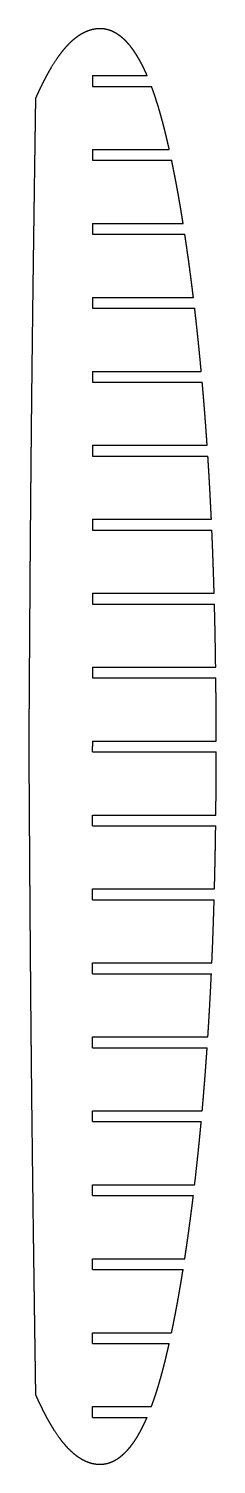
# Model space of a CAD drawing. Header units: metres. Extents: x 4 to 70, y -252 to 252.
import ezdxf

# ---------------------------------------------------------------- set-up
doc = ezdxf.new("R2010")
doc.units = ezdxf.units.M

msp = doc.modelspace()

# ---------------------------------------------------------------- linework, layer by layer
for p, q in [((26.32, 235.9, 717), (45.5, 235.9, 717)), ((26.32, 232.1, 717), (47.03, 232.1, 717)), ((26.32, 209.9, 717), (53.28, 209.9, 717)), ((26.32, 206.1, 717), (54.1, 206.1, 717)), ((26.32, 183.9, 717), (58.13, 183.9, 717)), ((26.32, 180.1, 717), (58.72, 180.1, 717)), ((26.32, 157.9, 717), (61.73, 157.9, 717)), ((26.32, 154.1, 717), (62.18, 154.1, 717)), ((26.32, 131.9, 717), (64.49, 131.9, 717)), ((26.32, 128.1, 717), (64.83, 128.1, 717)), ((26.32, 105.9, 717), (66.56, 105.9, 717)), ((26.32, 102.1, 717), (66.82, 102.1, 717)), ((26.32, 79.9, 717), (68.05, 79.9, 717)), ((26.32, 76.1, 717), (68.22, 76.1, 717)), ((26.32, 53.9, 717), (69.02, 53.9, 717)), ((26.32, 50.1, 717), (69.12, 50.1, 717)), ((26.32, 27.9, 717), (69.56, 27.9, 717)), ((26.32, 24.1, 717), (69.61, 24.1, 717)), ((26.32, 1.9, 717), (69.75, 1.9, 717)), ((26.32, -1.9, 717), (69.75, -1.9, 717)), ((26.32, -24.1, 717), (69.61, -24.1, 717)), ((26.32, -27.9, 717), (69.57, -27.9, 717)), ((26.32, -50.1, 717), (69.13, -50.1, 717)), ((26.32, -53.9, 717), (69.02, -53.9, 717)), ((26.32, -76.1, 717), (68.22, -76.1, 717)), ((26.32, -79.9, 717), (68.05, -79.9, 717)), ((26.32, -102.1, 717), (66.82, -102.1, 717)), ((26.32, -105.9, 717), (66.56, -105.9, 717)), ((26.32, -128.1, 717), (64.83, -128.1, 717)), ((26.32, -131.9, 717), (64.49, -131.9, 717)), ((26.32, -154.1, 717), (62.17, -154.1, 717)), ((26.32, -157.9, 717), (61.72, -157.9, 717)), ((26.32, -180.1, 717), (58.71, -180.1, 717)), ((26.32, -183.9, 717), (58.12, -183.9, 717)), ((26.32, -206.1, 717), (54.08, -206.1, 717)), ((26.32, -209.9, 717), (53.25, -209.9, 717)), ((26.32, -232.1, 717), (47, -232.1, 717)), ((26.32, -235.9, 717), (45.48, -235.9, 717))]:
    msp.add_line(p, q)
for points, knots in [([(45.5, 235.9, 717), (45.2, 236.6, 717), (44.89, 237.3, 717), (44.57, 238, 717), (44.24, 238.69, 717), (43.9, 239.37, 717), (43.55, 240.06, 717), (43.18, 240.73, 717), (42.44, 242.06, 717), (42.05, 242.72, 717), (41.65, 243.37, 717), (41.24, 244.01, 717), (40.81, 244.64, 717), (40.36, 245.26, 717), (39.9, 245.87, 717), (39, 246.97, 717), (38.56, 247.47, 717), (38.11, 247.96, 717), (37.65, 248.43, 717), (37.16, 248.88, 717), (36.66, 249.32, 717), (36.14, 249.73, 717), (35, 250.54, 717), (34.36, 250.94, 717), (33.71, 251.3, 717), (33.03, 251.61, 717), (32.33, 251.87, 717), (31.61, 252.08, 717), (30.87, 252.22, 717), (29.54, 252.38, 717), (28.95, 252.4, 717), (28.35, 252.4, 717), (27.76, 252.35, 717), (27.16, 252.26, 717), (26.58, 252.15, 717), (26, 252, 717), (25.31, 251.78, 717), (25.17, 251.74, 717), (25.04, 251.69, 717), (24.91, 251.65, 717), (24.78, 251.6, 717), (24.66, 251.55, 717), (24.53, 251.5, 717), (23.93, 251.27, 717), (23.48, 251.06, 717), (23.03, 250.84, 717), (22.58, 250.6, 717), (22.15, 250.35, 717), (21.73, 250.08, 717), (21.31, 249.8, 717), (19.65, 248.61, 717), (18.47, 247.59, 717), (17.38, 246.49, 717), (16.35, 245.32, 717), (15.38, 244.11, 717), (14.47, 242.86, 717), (13.6, 241.58, 717), (11.83, 238.79, 717), (10.94, 237.29, 717), (10.1, 235.75, 717), (9.29, 234.2, 717), (8.51, 232.63, 717), (7.76, 231.06, 717), (7.03, 229.47, 717), (6.32, 227.87, 717)], [0, 0, 0, 0, 0, 0, 0, 0, 0, 0.103018, 0.103018, 0.103018, 0.103018, 0.103018, 0.103018, 0.103018, 0.20567, 0.20567, 0.20567, 0.20567, 0.20567, 0.20567, 0.20567, 0.294774, 0.294774, 0.294774, 0.294774, 0.294774, 0.294774, 0.294774, 0.394991, 0.394991, 0.394991, 0.394991, 0.394991, 0.394991, 0.394991, 0.474974, 0.474974, 0.474974, 0.474974, 0.474974, 0.474974, 0.474974, 0.493458, 0.493458, 0.493458, 0.493458, 0.493458, 0.493458, 0.493458, 0.560199, 0.560199, 0.560199, 0.560199, 0.560199, 0.560199, 0.560199, 0.766808, 0.766808, 0.766808, 0.766808, 0.766808, 0.766808, 0.766808, 1, 1, 1, 1, 1, 1, 1, 1, 1]), ([(6.32, 227.87, 717), (6.32, 227.87, 717), (6.32, 227.87, 717), (6.32, 227.87, 717), (6.32, 227.87, 717), (6.32, 227.87, 717), (6.32, 227.87, 717), (6.32, 227.87, 717), (6.32, 227.86, 717), (6.32, 227.86, 717), (6.32, 227.86, 717), (6.32, 227.86, 717), (6.32, 227.85, 717), (6.32, 227.84, 717), (6.32, 227.84, 717), (6.32, 227.82, 717), (6.32, 227.81, 717), (6.32, 227.79, 717), (6.32, 227.77, 717), (6.31, 227.75, 717), (6.31, 227.73, 717), (6.31, 227.71, 717), (6.31, 227.66, 717), (6.31, 227.64, 717), (6.31, 227.62, 717), (6.31, 227.6, 717), (6.31, 227.57, 717), (6.31, 227.54, 717), (6.31, 227.52, 717), (6.31, 227.45, 717), (6.31, 227.4, 717), (6.31, 227.35, 717), (6.31, 227.3, 717), (6.31, 227.24, 717), (6.31, 227.18, 717), (6.31, 227.11, 717), (6.3, 226.97, 717), (6.3, 226.88, 717), (6.3, 226.8, 717), (6.3, 226.7, 717), (6.3, 226.6, 717), (6.3, 226.49, 717), (6.3, 226.38, 717), (6.29, 226.04, 717), (6.29, 225.83, 717), (6.28, 225.62, 717), (6.28, 225.4, 717), (6.28, 225.19, 717), (6.27, 224.97, 717), (6.27, 224.76, 717), (6.26, 224.19, 717), (6.26, 223.84, 717), (6.25, 223.48, 717), (6.25, 223.13, 717), (6.24, 222.77, 717), (6.24, 222.41, 717), (6.23, 222.06, 717), (6.22, 220.95, 717), (6.21, 220.19, 717), (6.2, 219.44, 717), (6.18, 218.68, 717), (6.17, 217.92, 717), (6.16, 217.17, 717), (6.15, 216.41, 717), (6.13, 215.14, 717), (6.13, 214.62, 717), (6.12, 214.08, 717), (6.11, 213.52, 717), (6.1, 212.94, 717), (6.09, 212.35, 717), (6.08, 211.74, 717), (6.07, 210.78, 717), (6.07, 210.45, 717), (6.06, 210.12, 717), (6.06, 209.79, 717), (6.05, 209.46, 717), (6.05, 209.13, 717), (6.04, 208.8, 717), (6.03, 208.06, 717), (6.03, 207.65, 717), (6.02, 207.23, 717), (6.01, 206.81, 717), (6.01, 206.38, 717), (6, 205.95, 717), (5.99, 205.5, 717), (5.96, 202.96, 717), (5.93, 200.86, 717), (5.9, 198.76, 717), (5.87, 196.66, 717), (5.84, 194.57, 717), (5.81, 192.47, 717), (5.78, 190.37, 717), (5.68, 182.93, 717), (5.6, 177.58, 717), (5.53, 172.24, 717), (5.46, 166.89, 717), (5.39, 161.55, 717), (5.32, 156.2, 717), (5.25, 150.86, 717), (5.14, 141.58, 717), (5.09, 137.65, 717), (5.05, 133.71, 717), (5, 129.78, 717), (4.96, 125.84, 717), (4.91, 121.91, 717), (4.87, 117.97, 717), (4.77, 108.39, 717), (4.72, 102.73, 717), (4.66, 97.08, 717), (4.61, 91.43, 717), (4.56, 85.78, 717), (4.51, 80.13, 717), (4.47, 74.48, 717), (4.4, 66.26, 717), (4.38, 63.69, 717), (4.36, 61.12, 717), (4.35, 58.55, 717), (4.33, 55.98, 717), (4.31, 53.41, 717), (4.29, 50.84, 717), (4.26, 46.08, 717), (4.24, 43.89, 717), (4.23, 41.69, 717), (4.21, 39.5, 717), (4.2, 37.31, 717), (4.18, 35.12, 717), (4.17, 32.93, 717), (4.15, 29.83, 717), (4.14, 28.95, 717), (4.14, 28.07, 717), (4.13, 27.22, 717), (4.12, 26.38, 717), (4.12, 25.55, 717), (4.11, 24.74, 717), (4.1, 23.17, 717), (4.1, 22.39, 717), (4.09, 21.64, 717), (4.09, 20.9, 717), (4.09, 20.18, 717), (4.08, 19.48, 717), (4.08, 18.8, 717), (4.07, 17.02, 717), (4.06, 15.9, 717), (4.05, 14.78, 717), (4.04, 13.66, 717), (4.04, 12.54, 717), (4.03, 11.42, 717), (4.02, 10.3, 717), (4.01, 8.61, 717), (4.01, 8.04, 717), (4.01, 7.47, 717), (4, 6.9, 717), (4, 6.34, 717), (4, 5.77, 717), (3.99, 5.2, 717), (3.99, 4.37, 717), (3.98, 4.11, 717), (3.98, 3.85, 717), (3.98, 3.6, 717), (3.98, 3.34, 717), (3.98, 3.08, 717), (3.98, 2.82, 717), (3.97, 2.38, 717), (3.97, 2.21, 717), (3.97, 2.03, 717), (3.97, 1.85, 717), (3.97, 1.68, 717), (3.97, 1.5, 717), (3.97, 1.33, 717), (3.97, 1.06, 717), (3.96, 0.98, 717), (3.96, 0.89, 717), (3.96, 0.8, 717), (3.96, 0.72, 717), (3.96, 0.63, 717), (3.96, 0.54, 717), (3.96, 0.43, 717), (3.96, 0.4, 717), (3.96, 0.38, 717), (3.96, 0.35, 717), (3.96, 0.33, 717), (3.96, 0.31, 717), (3.96, 0.28, 717), (3.96, 0.24, 717), (3.96, 0.22, 717), (3.96, 0.2, 717), (3.96, 0.18, 717), (3.96, 0.16, 717), (3.96, 0.15, 717), (3.96, 0.13, 717), (3.96, 0.11, 717), (3.96, 0.09, 717), (3.96, 0.08, 717), (3.96, 0.07, 717), (3.96, 0.06, 717), (3.96, 0.05, 717), (3.96, 0.05, 717), (3.96, 0.03, 717), (3.96, 0.02, 717), (3.96, 0.02, 717), (3.96, 0.01, 717), (3.96, 0.01, 717), (3.96, 0, 717), (3.96, 0, 717), (3.96, 0, 717), (3.96, 0, 717), (3.96, 0, 717), (3.96, 0, 717), (3.96, 0, 717), (3.96, 0, 717), (3.96, 0, 717), (3.96, 0, 717), (3.96, -0.01, 717), (3.96, -0.01, 717), (3.96, -0.02, 717), (3.96, -0.04, 717), (3.96, -0.05, 717), (3.96, -0.06, 717), (3.96, -0.09, 717), (3.96, -0.1, 717), (3.96, -0.11, 717), (3.96, -0.12, 717), (3.96, -0.14, 717), (3.96, -0.15, 717), (3.96, -0.17, 717), (3.96, -0.21, 717), (3.96, -0.23, 717), (3.96, -0.26, 717), (3.96, -0.29, 717), (3.96, -0.31, 717), (3.96, -0.34, 717), (3.96, -0.38, 717), (3.96, -0.46, 717), (3.96, -0.51, 717), (3.96, -0.56, 717), (3.96, -0.61, 717), (3.96, -0.67, 717), (3.96, -0.74, 717), (3.96, -0.81, 717), (3.96, -0.95, 717), (3.97, -1.03, 717), (3.97, -1.12, 717), (3.97, -1.2, 717), (3.97, -1.3, 717), (3.97, -1.4, 717), (3.97, -1.5, 717), (3.97, -1.82, 717), (3.97, -2.04, 717), (3.97, -2.25, 717), (3.97, -2.47, 717), (3.98, -2.68, 717), (3.98, -2.89, 717), (3.98, -3.11, 717), (3.98, -3.68, 717), (3.98, -4.03, 717), (3.99, -4.39, 717), (3.99, -4.74, 717), (3.99, -5.1, 717), (3.99, -5.45, 717), (4, -5.81, 717), (4, -6.92, 717), (4.01, -7.68, 717), (4.01, -8.44, 717), (4.02, -9.19, 717), (4.02, -9.95, 717), (4.03, -10.71, 717), (4.03, -11.46, 717), (4.04, -12.73, 717), (4.04, -13.25, 717), (4.05, -13.8, 717), (4.05, -14.36, 717), (4.05, -14.93, 717), (4.06, -15.53, 717), (4.06, -16.14, 717), (4.07, -17.1, 717), (4.07, -17.43, 717), (4.07, -17.76, 717), (4.07, -18.09, 717), (4.07, -18.42, 717), (4.08, -18.75, 717), (4.08, -19.08, 717), (4.08, -19.82, 717), (4.09, -20.23, 717), (4.09, -20.64, 717), (4.09, -21.07, 717), (4.09, -21.5, 717), (4.1, -21.93, 717), (4.1, -22.37, 717), (4.12, -24.92, 717), (4.13, -27.02, 717), (4.14, -29.12, 717), (4.16, -31.22, 717), (4.17, -33.32, 717), (4.18, -35.42, 717), (4.2, -37.52, 717), (4.25, -44.96, 717), (4.28, -50.31, 717), (4.32, -55.65, 717), (4.36, -61, 717), (4.4, -66.35, 717), (4.45, -71.69, 717), (4.49, -77.04, 717), (4.57, -86.32, 717), (4.6, -90.26, 717), (4.64, -94.19, 717), (4.67, -98.13, 717), (4.71, -102.06, 717), (4.75, -106, 717), (4.79, -109.94, 717), (4.87, -117.81, 717), (4.91, -121.74, 717), (4.95, -125.68, 717), (5, -129.61, 717), (5.04, -133.55, 717), (5.09, -137.48, 717), (5.14, -141.42, 717), (5.22, -148.49, 717), (5.26, -151.63, 717), (5.3, -154.77, 717), (5.34, -157.9, 717), (5.38, -161.04, 717), (5.42, -164.18, 717), (5.46, -167.31, 717), (5.54, -173.24, 717), (5.58, -176.03, 717), (5.62, -178.83, 717), (5.66, -181.62, 717), (5.7, -184.41, 717), (5.73, -187.2, 717), (5.77, -189.99, 717), (5.84, -194.62, 717), (5.86, -196.45, 717), (5.89, -198.28, 717), (5.92, -200.11, 717), (5.94, -201.94, 717), (5.97, -203.78, 717), (6, -205.61, 717), (6.03, -208.16, 717), (6.04, -208.86, 717), (6.05, -209.54, 717), (6.06, -210.2, 717), (6.07, -210.84, 717), (6.08, -211.46, 717), (6.09, -212.07, 717), (6.11, -213.23, 717), (6.11, -213.8, 717), (6.12, -214.37, 717), (6.13, -214.94, 717), (6.14, -215.51, 717), (6.15, -216.08, 717), (6.15, -216.65, 717), (6.17, -217.88, 717), (6.18, -218.54, 717), (6.19, -219.2, 717), (6.2, -219.85, 717), (6.21, -220.51, 717), (6.22, -221.17, 717), (6.23, -221.83, 717), (6.24, -222.83, 717), (6.25, -223.16, 717), (6.25, -223.5, 717), (6.26, -223.84, 717), (6.26, -224.18, 717), (6.27, -224.51, 717), (6.27, -224.85, 717), (6.28, -225.37, 717), (6.28, -225.55, 717), (6.29, -225.71, 717), (6.29, -225.87, 717), (6.29, -226.02, 717), (6.29, -226.16, 717), (6.29, -226.29, 717), (6.3, -226.54, 717), (6.3, -226.65, 717), (6.3, -226.76, 717), (6.3, -226.86, 717), (6.3, -226.95, 717), (6.3, -227.04, 717), (6.31, -227.12, 717), (6.31, -227.23, 717), (6.31, -227.26, 717), (6.31, -227.3, 717), (6.31, -227.33, 717), (6.31, -227.36, 717), (6.31, -227.39, 717), (6.31, -227.42, 717), (6.31, -227.49, 717), (6.31, -227.53, 717), (6.31, -227.57, 717), (6.31, -227.61, 717), (6.31, -227.64, 717), (6.31, -227.66, 717), (6.31, -227.69, 717), (6.31, -227.74, 717), (6.31, -227.76, 717), (6.32, -227.77, 717), (6.32, -227.79, 717), (6.32, -227.8, 717), (6.32, -227.82, 717), (6.32, -227.83, 717), (6.32, -227.84, 717), (6.32, -227.84, 717), (6.32, -227.85, 717), (6.32, -227.85, 717), (6.32, -227.86, 717), (6.32, -227.86, 717), (6.32, -227.86, 717), (6.32, -227.86, 717), (6.32, -227.87, 717), (6.32, -227.87, 717), (6.32, -227.87, 717), (6.32, -227.87, 717), (6.32, -227.87, 717), (6.32, -227.87, 717), (6.32, -227.87, 717)], [0, 0, 0, 0, 0, 0, 0, 0, 0, 0.002612, 0.002612, 0.002612, 0.002612, 0.002612, 0.002612, 0.002612, 0.00534, 0.00534, 0.00534, 0.00534, 0.00534, 0.00534, 0.00534, 0.008341, 0.008341, 0.008341, 0.008341, 0.008341, 0.008341, 0.008341, 0.010251, 0.010251, 0.010251, 0.010251, 0.010251, 0.010251, 0.010251, 0.012979, 0.012979, 0.012979, 0.012979, 0.012979, 0.012979, 0.012979, 0.01598, 0.01598, 0.01598, 0.01598, 0.01598, 0.01598, 0.01598, 0.021283, 0.021283, 0.021283, 0.021283, 0.021283, 0.021283, 0.021283, 0.030075, 0.030075, 0.030075, 0.030075, 0.030075, 0.030075, 0.030075, 0.048781, 0.048781, 0.048781, 0.048781, 0.048781, 0.048781, 0.048781, 0.061376, 0.061376, 0.061376, 0.061376, 0.061376, 0.061376, 0.061376, 0.067993, 0.067993, 0.067993, 0.067993, 0.067993, 0.067993, 0.067993, 0.076093, 0.076093, 0.076093, 0.076093, 0.076093, 0.076093, 0.076093, 0.114064, 0.114064, 0.114064, 0.114064, 0.114064, 0.114064, 0.114064, 0.210787, 0.210787, 0.210787, 0.210787, 0.210787, 0.210787, 0.210787, 0.281997, 0.281997, 0.281997, 0.281997, 0.281997, 0.281997, 0.281997, 0.384255, 0.384255, 0.384255, 0.384255, 0.384255, 0.384255, 0.384255, 0.430767, 0.430767, 0.430767, 0.430767, 0.430767, 0.430767, 0.430767, 0.47042, 0.47042, 0.47042, 0.47042, 0.47042, 0.47042, 0.47042, 0.486782, 0.486782, 0.486782, 0.486782, 0.486782, 0.486782, 0.486782, 0.503142, 0.503142, 0.503142, 0.503142, 0.503142, 0.503142, 0.503142, 0.530782, 0.530782, 0.530782, 0.530782, 0.530782, 0.530782, 0.530782, 0.544817, 0.544817, 0.544817, 0.544817, 0.544817, 0.544817, 0.544817, 0.551214, 0.551214, 0.551214, 0.551214, 0.551214, 0.551214, 0.551214, 0.555579, 0.555579, 0.555579, 0.555579, 0.555579, 0.555579, 0.555579, 0.557743, 0.557743, 0.557743, 0.557743, 0.557743, 0.557743, 0.557743, 0.558461, 0.558461, 0.558461, 0.558461, 0.558461, 0.558461, 0.558461, 0.5593, 0.5593, 0.5593, 0.5593, 0.5593, 0.5593, 0.5593, 0.560139, 0.560139, 0.560139, 0.560139, 0.560139, 0.560139, 0.560139, 0.561457, 0.561457, 0.561457, 0.561457, 0.561457, 0.561457, 0.561457, 0.562775, 0.562775, 0.562775, 0.562775, 0.562775, 0.562775, 0.562775, 0.564846, 0.564846, 0.564846, 0.564846, 0.564846, 0.564846, 0.564846, 0.566335, 0.566335, 0.566335, 0.566335, 0.566335, 0.566335, 0.566335, 0.568036, 0.568036, 0.568036, 0.568036, 0.568036, 0.568036, 0.568036, 0.570162, 0.570162, 0.570162, 0.570162, 0.570162, 0.570162, 0.570162, 0.572289, 0.572289, 0.572289, 0.572289, 0.572289, 0.572289, 0.572289, 0.576423, 0.576423, 0.576423, 0.576423, 0.576423, 0.576423, 0.576423, 0.583275, 0.583275, 0.583275, 0.583275, 0.583275, 0.583275, 0.583275, 0.597856, 0.597856, 0.597856, 0.597856, 0.597856, 0.597856, 0.597856, 0.607674, 0.607674, 0.607674, 0.607674, 0.607674, 0.607674, 0.607674, 0.612832, 0.612832, 0.612832, 0.612832, 0.612832, 0.612832, 0.612832, 0.619146, 0.619146, 0.619146, 0.619146, 0.619146, 0.619146, 0.619146, 0.648743, 0.648743, 0.648743, 0.648743, 0.648743, 0.648743, 0.648743, 0.724127, 0.724127, 0.724127, 0.724127, 0.724127, 0.724127, 0.724127, 0.779615, 0.779615, 0.779615, 0.779615, 0.779615, 0.779615, 0.779615, 0.835109, 0.835109, 0.835109, 0.835109, 0.835109, 0.835109, 0.835109, 0.87934, 0.87934, 0.87934, 0.87934, 0.87934, 0.87934, 0.87934, 0.918702, 0.918702, 0.918702, 0.918702, 0.918702, 0.918702, 0.918702, 0.944538, 0.944538, 0.944538, 0.944538, 0.944538, 0.944538, 0.944538, 0.954648, 0.954648, 0.954648, 0.954648, 0.954648, 0.954648, 0.954648, 0.96442, 0.96442, 0.96442, 0.96442, 0.96442, 0.96442, 0.96442, 0.975725, 0.975725, 0.975725, 0.975725, 0.975725, 0.975725, 0.975725, 0.981512, 0.981512, 0.981512, 0.981512, 0.981512, 0.981512, 0.981512, 0.984696, 0.984696, 0.984696, 0.984696, 0.984696, 0.984696, 0.984696, 0.98788, 0.98788, 0.98788, 0.98788, 0.98788, 0.98788, 0.98788, 0.989472, 0.989472, 0.989472, 0.989472, 0.989472, 0.989472, 0.989472, 0.992125, 0.992125, 0.992125, 0.992125, 0.992125, 0.992125, 0.992125, 0.994779, 0.994779, 0.994779, 0.994779, 0.994779, 0.994779, 0.994779, 0.996636, 0.996636, 0.996636, 0.996636, 0.996636, 0.996636, 0.996636, 1, 1, 1, 1, 1, 1, 1, 1, 1]), ([(53.28, 209.9, 717), (53.14, 210.52, 717), (53, 211.13, 717), (52.86, 211.75, 717), (52.72, 212.37, 717), (52.57, 212.98, 717), (52.43, 213.6, 717), (52.28, 214.21, 717), (51.81, 216.15, 717), (51.48, 217.47, 717), (51.15, 218.79, 717), (50.8, 220.11, 717), (50.44, 221.43, 717), (50.07, 222.74, 717), (49.69, 224.05, 717), (49.1, 225.99, 717), (48.9, 226.61, 717), (48.71, 227.23, 717), (48.51, 227.84, 717), (48.32, 228.43, 717), (48.12, 229.02, 717), (47.92, 229.6, 717), (47.64, 230.42, 717), (47.55, 230.66, 717), (47.46, 230.91, 717), (47.38, 231.15, 717), (47.29, 231.39, 717), (47.2, 231.63, 717), (47.11, 231.86, 717), (47.03, 232.1, 717)], [0, 0, 0, 0, 0, 0, 0, 0, 0, 0.214212, 0.214212, 0.214212, 0.214212, 0.214212, 0.214212, 0.214212, 0.676067, 0.676067, 0.676067, 0.676067, 0.676067, 0.676067, 0.676067, 0.901388, 0.901388, 0.901388, 0.901388, 0.901388, 0.901388, 0.901388, 1, 1, 1, 1, 1, 1, 1, 1, 1]), ([(58.13, 183.9, 717), (57.96, 184.96, 717), (57.79, 186.02, 717), (57.62, 187.08, 717), (57.45, 188.14, 717), (57.27, 189.2, 717), (57.09, 190.26, 717), (56.91, 191.31, 717), (56.42, 194.09, 717), (56.11, 195.81, 717), (55.8, 197.53, 717), (55.48, 199.25, 717), (55.14, 200.96, 717), (54.8, 202.68, 717), (54.46, 204.39, 717), (54.1, 206.1, 717)], [0, 0, 0, 0, 0, 0, 0, 0, 0, 0.380512, 0.380512, 0.380512, 0.380512, 0.380512, 0.380512, 0.380512, 1, 1, 1, 1, 1, 1, 1, 1, 1]), ([(61.73, 157.9, 717), (61.59, 159.05, 717), (61.45, 160.19, 717), (61.31, 161.34, 717), (61.17, 162.48, 717), (61.02, 163.62, 717), (60.87, 164.77, 717), (60.72, 165.91, 717), (60.36, 168.69, 717), (60.13, 170.32, 717), (59.91, 171.95, 717), (59.68, 173.58, 717), (59.45, 175.21, 717), (59.21, 176.84, 717), (58.97, 178.47, 717), (58.72, 180.1, 717)], [0, 0, 0, 0, 0, 0, 0, 0, 0, 0.411907, 0.411907, 0.411907, 0.411907, 0.411907, 0.411907, 0.411907, 1, 1, 1, 1, 1, 1, 1, 1, 1]), ([(64.49, 131.9, 717), (64.46, 132.23, 717), (64.43, 132.56, 717), (64.4, 132.89, 717), (64.37, 133.23, 717), (64.34, 133.56, 717), (64.3, 133.89, 717), (64.27, 134.22, 717), (64.01, 137, 717), (63.77, 139.44, 717), (63.52, 141.89, 717), (63.27, 144.33, 717), (63.01, 146.77, 717), (62.74, 149.22, 717), (62.46, 151.66, 717), (62.18, 154.1, 717)], [0, 0, 0, 0, 0, 0, 0, 0, 0, 0.119265, 0.119265, 0.119265, 0.119265, 0.119265, 0.119265, 0.119265, 1, 1, 1, 1, 1, 1, 1, 1, 1]), ([(66.56, 105.9, 717), (66.54, 106.26, 717), (66.52, 106.62, 717), (66.49, 106.98, 717), (66.47, 107.34, 717), (66.44, 107.69, 717), (66.42, 108.05, 717), (66.39, 108.41, 717), (66.23, 110.64, 717), (66.1, 112.5, 717), (65.96, 114.37, 717), (65.82, 116.23, 717), (65.67, 118.1, 717), (65.52, 119.96, 717), (65.37, 121.83, 717), (65.17, 124.24, 717), (65.12, 124.79, 717), (65.07, 125.35, 717), (65.03, 125.9, 717), (64.98, 126.45, 717), (64.93, 127, 717), (64.88, 127.55, 717), (64.83, 128.1, 717)], [0, 0, 0, 0, 0, 0, 0, 0, 0, 0.129189, 0.129189, 0.129189, 0.129189, 0.129189, 0.129189, 0.129189, 0.801309, 0.801309, 0.801309, 0.801309, 0.801309, 0.801309, 0.801309, 1, 1, 1, 1, 1, 1, 1, 1, 1]), ([(68.05, 79.9, 717), (67.99, 81, 717), (67.94, 82.1, 717), (67.89, 83.2, 717), (67.83, 84.3, 717), (67.78, 85.4, 717), (67.72, 86.5, 717), (67.66, 87.6, 717), (67.52, 90.38, 717), (67.42, 92.05, 717), (67.33, 93.73, 717), (67.23, 95.4, 717), (67.13, 97.08, 717), (67.03, 98.75, 717), (66.92, 100.43, 717), (66.82, 102.1, 717)], [0, 0, 0, 0, 0, 0, 0, 0, 0, 0.396356, 0.396356, 0.396356, 0.396356, 0.396356, 0.396356, 0.396356, 1, 1, 1, 1, 1, 1, 1, 1, 1]), ([(69.75, 1.9, 717), (69.75, 2.69, 717), (69.75, 3.48, 717), (69.74, 4.26, 717), (69.74, 5.05, 717), (69.74, 5.84, 717), (69.74, 6.63, 717), (69.74, 7.42, 717), (69.73, 10.19, 717), (69.72, 12.18, 717), (69.7, 14.16, 717), (69.69, 16.15, 717), (69.67, 18.14, 717), (69.66, 20.13, 717), (69.64, 22.11, 717), (69.61, 24.1, 717)], [0, 0, 0, 0, 0, 0, 0, 0, 0, 0.283922, 0.283922, 0.283922, 0.283922, 0.283922, 0.283922, 0.283922, 1, 1, 1, 1, 1, 1, 1, 1, 1]), ([(69.61, -24.1, 717), (69.65, -21.34, 717), (69.67, -18.59, 717), (69.7, -15.83, 717), (69.71, -13.08, 717), (69.73, -10.32, 717), (69.74, -7.56, 717), (69.74, -4.81, 717), (69.75, -2.03, 717), (69.75, -2.01, 717), (69.75, -1.99, 717), (69.75, -1.98, 717), (69.75, -1.96, 717), (69.75, -1.94, 717), (69.75, -1.92, 717), (69.75, -1.9, 717)], [0, 0, 0, 0, 0, 0, 0, 0, 0, 0.993206, 0.993206, 0.993206, 0.993206, 0.993206, 0.993206, 0.993206, 1, 1, 1, 1, 1, 1, 1, 1, 1]), ([(64.83, -128.1, 717), (64.9, -127.3, 717), (64.97, -126.5, 717), (65.04, -125.7, 717), (65.11, -124.91, 717), (65.18, -124.11, 717), (65.25, -123.31, 717), (65.31, -122.51, 717), (65.54, -119.73, 717), (65.7, -117.76, 717), (65.85, -115.78, 717), (66, -113.81, 717), (66.15, -111.83, 717), (66.29, -109.85, 717), (66.43, -107.88, 717), (66.56, -105.9, 717)], [0, 0, 0, 0, 0, 0, 0, 0, 0, 0.288022, 0.288022, 0.288022, 0.288022, 0.288022, 0.288022, 0.288022, 1, 1, 1, 1, 1, 1, 1, 1, 1]), ([(58.71, -180.1, 717), (58.94, -178.59, 717), (59.16, -177.07, 717), (59.38, -175.56, 717), (59.6, -174.04, 717), (59.82, -172.53, 717), (60.03, -171.01, 717), (60.23, -169.49, 717), (60.61, -166.72, 717), (60.77, -165.46, 717), (60.94, -164.2, 717), (61.1, -162.94, 717), (61.26, -161.68, 717), (61.41, -160.42, 717), (61.57, -159.16, 717), (61.72, -157.9, 717)], [0, 0, 0, 0, 0, 0, 0, 0, 0, 0.546687, 0.546687, 0.546687, 0.546687, 0.546687, 0.546687, 0.546687, 1, 1, 1, 1, 1, 1, 1, 1, 1]), ([(54.08, -206.1, 717), (54.41, -204.49, 717), (54.74, -202.88, 717), (55.06, -201.27, 717), (55.38, -199.66, 717), (55.68, -198.04, 717), (55.98, -196.43, 717), (56.27, -194.81, 717), (56.76, -192.03, 717), (56.97, -190.87, 717), (57.17, -189.71, 717), (57.36, -188.55, 717), (57.55, -187.39, 717), (57.74, -186.23, 717), (57.93, -185.06, 717), (58.12, -183.9, 717)], [0, 0, 0, 0, 0, 0, 0, 0, 0, 0.582625, 0.582625, 0.582625, 0.582625, 0.582625, 0.582625, 0.582625, 1, 1, 1, 1, 1, 1, 1, 1, 1]), ([(47, -232.1, 717), (47.07, -231.93, 717), (47.13, -231.75, 717), (47.2, -231.57, 717), (47.26, -231.39, 717), (47.33, -231.21, 717), (47.39, -231.03, 717), (47.46, -230.85, 717), (47.66, -230.3, 717), (47.79, -229.92, 717), (47.92, -229.54, 717), (48.05, -229.15, 717), (48.18, -228.76, 717), (48.31, -228.37, 717), (48.44, -227.97, 717), (49.08, -225.99, 717), (49.57, -224.41, 717), (50.03, -222.82, 717), (50.48, -221.23, 717), (50.9, -219.64, 717), (51.32, -218.04, 717), (51.72, -216.43, 717), (52.26, -214.21, 717), (52.41, -213.6, 717), (52.55, -212.98, 717), (52.69, -212.37, 717), (52.84, -211.75, 717), (52.98, -211.13, 717), (53.12, -210.52, 717), (53.25, -209.9, 717)], [0, 0, 0, 0, 0, 0, 0, 0, 0, 0.071126, 0.071126, 0.071126, 0.071126, 0.071126, 0.071126, 0.071126, 0.216688, 0.216688, 0.216688, 0.216688, 0.216688, 0.216688, 0.216688, 0.783153, 0.783153, 0.783153, 0.783153, 0.783153, 0.783153, 0.783153, 1, 1, 1, 1, 1, 1, 1, 1, 1]), ([(6.32, -227.87, 717), (7.12, -229.67, 717), (7.95, -231.47, 717), (8.8, -233.25, 717), (9.7, -235.01, 717), (10.63, -236.76, 717), (11.61, -238.48, 717), (12.65, -240.16, 717), (14.61, -243.02, 717), (15.49, -244.22, 717), (16.42, -245.39, 717), (17.41, -246.52, 717), (18.46, -247.59, 717), (19.57, -248.59, 717), (20.77, -249.49, 717), (22.27, -250.41, 717), (22.49, -250.54, 717), (22.72, -250.67, 717), (22.95, -250.79, 717), (23.18, -250.91, 717), (23.41, -251.02, 717), (23.65, -251.13, 717), (24.11, -251.34, 717), (24.34, -251.44, 717), (24.58, -251.53, 717), (24.82, -251.62, 717), (25.05, -251.7, 717), (25.29, -251.78, 717), (25.54, -251.86, 717), (26.31, -252.08, 717), (26.84, -252.2, 717), (27.38, -252.3, 717), (27.93, -252.36, 717), (28.48, -252.4, 717), (29.03, -252.4, 717), (29.58, -252.37, 717), (30.75, -252.24, 717), (31.37, -252.12, 717), (31.98, -251.96, 717), (32.58, -251.76, 717), (33.16, -251.53, 717), (33.73, -251.25, 717), (34.29, -250.95, 717), (35.24, -250.36, 717), (35.65, -250.08, 717), (36.04, -249.79, 717), (36.43, -249.49, 717), (36.8, -249.17, 717), (37.17, -248.84, 717), (37.52, -248.5, 717), (38.48, -247.54, 717), (39.06, -246.9, 717), (39.61, -246.24, 717), (40.14, -245.56, 717), (40.64, -244.86, 717), (41.12, -244.14, 717), (41.59, -243.42, 717), (42.53, -241.87, 717), (43, -241.04, 717), (43.46, -240.2, 717), (43.89, -239.36, 717), (44.31, -238.5, 717), (44.71, -237.64, 717), (45.1, -236.77, 717), (45.48, -235.9, 717)], [0, 0, 0, 0, 0, 0, 0, 0, 0, 0.029056, 0.029056, 0.029056, 0.029056, 0.029056, 0.029056, 0.029056, 0.0510022, 0.0510022, 0.0510022, 0.0510022, 0.0510022, 0.0510022, 0.0510022, 0.0548937, 0.0548937, 0.0548937, 0.0548937, 0.0548937, 0.0548937, 0.0548937, 0.0587452, 0.0587452, 0.0587452, 0.0587452, 0.0587452, 0.0587452, 0.0587452, 0.0670889, 0.0670889, 0.0670889, 0.0670889, 0.0670889, 0.0670889, 0.0670889, 0.0766749, 0.0766749, 0.0766749, 0.0766749, 0.0766749, 0.0766749, 0.0766749, 0.0841493, 0.0841493, 0.0841493, 0.0841493, 0.0841493, 0.0841493, 0.0841493, 0.0972667, 0.0972667, 0.0972667, 0.0972667, 0.0972667, 0.0972667, 0.0972667, 0.1117445, 0.1117445, 0.1117445, 0.1117445, 0.1117445, 0.1117445, 0.1117445, 0.1117445, 0.1117445])]:
    msp.add_open_spline(points, degree=8, knots=knots)
for points, degree in [([(26.32, 235.9, 717), (26.32, 232.1, 717)], 1), ([(26.32, 209.9, 717), (26.32, 206.1, 717)], 1), ([(26.32, 183.9, 717), (26.32, 180.1, 717)], 1), ([(26.32, 157.9, 717), (26.32, 154.1, 717)], 1), ([(26.32, 131.9, 717), (26.32, 128.1, 717)], 1), ([(26.32, 105.9, 717), (26.32, 102.1, 717)], 1), ([(26.32, 79.9, 717), (26.32, 76.1, 717)], 1), ([(69.02, 53.9, 717), (68.94, 56.68, 717), (68.85, 59.45, 717), (68.76, 62.23, 717), (68.67, 65, 717), (68.56, 67.78, 717), (68.45, 70.55, 717), (68.34, 73.33, 717), (68.22, 76.1, 717)], 8), ([(26.32, 53.9, 717), (26.32, 50.1, 717)], 1), ([(69.56, 27.9, 717), (69.53, 30.68, 717), (69.48, 33.45, 717), (69.44, 36.23, 717), (69.39, 39, 717), (69.33, 41.78, 717), (69.27, 44.55, 717), (69.2, 47.33, 717), (69.12, 50.1, 717)], 8), ([(26.32, 27.9, 717), (26.32, 24.1, 717)], 1), ([(26.32, 1.9, 717), (26.32, 0, 717)], 1), ([(26.32, -1.9, 717), (26.32, 0, 717)], 1), ([(26.32, -27.9, 717), (26.32, -24.1, 717)], 1), ([(69.13, -50.1, 717), (69.2, -47.33, 717), (69.27, -44.55, 717), (69.33, -41.78, 717), (69.39, -39, 717), (69.44, -36.23, 717), (69.49, -33.45, 717), (69.53, -30.68, 717), (69.57, -27.9, 717)], 8), ([(26.32, -53.9, 717), (26.32, -50.1, 717)], 1), ([(68.22, -76.1, 717), (68.34, -73.33, 717), (68.46, -70.55, 717), (68.57, -67.78, 717), (68.67, -65, 717), (68.77, -62.23, 717), (68.86, -59.45, 717), (68.94, -56.68, 717), (69.02, -53.9, 717)], 8), ([(26.32, -79.9, 717), (26.32, -76.1, 717)], 1), ([(66.82, -102.1, 717), (66.99, -99.33, 717), (67.17, -96.55, 717), (67.33, -93.78, 717), (67.49, -91, 717), (67.64, -88.23, 717), (67.78, -85.45, 717), (67.92, -82.68, 717), (68.05, -79.9, 717)], 8), ([(26.32, -105.9, 717), (26.32, -102.1, 717)], 1), ([(26.32, -131.9, 717), (26.32, -128.1, 717)], 1), ([(62.17, -154.1, 717), (62.5, -151.33, 717), (62.81, -148.56, 717), (63.11, -145.78, 717), (63.4, -143.01, 717), (63.69, -140.23, 717), (63.96, -137.46, 717), (64.23, -134.68, 717), (64.49, -131.9, 717)], 8), ([(26.32, -157.9, 717), (26.32, -154.1, 717)], 1), ([(26.32, -183.9, 717), (26.32, -180.1, 717)], 1), ([(26.32, -209.9, 717), (26.32, -206.1, 717)], 1), ([(26.32, -235.9, 717), (26.32, -232.1, 717)], 1)]:
    msp.add_open_spline(points, degree=degree)

doc.saveas('drawing.dxf')
